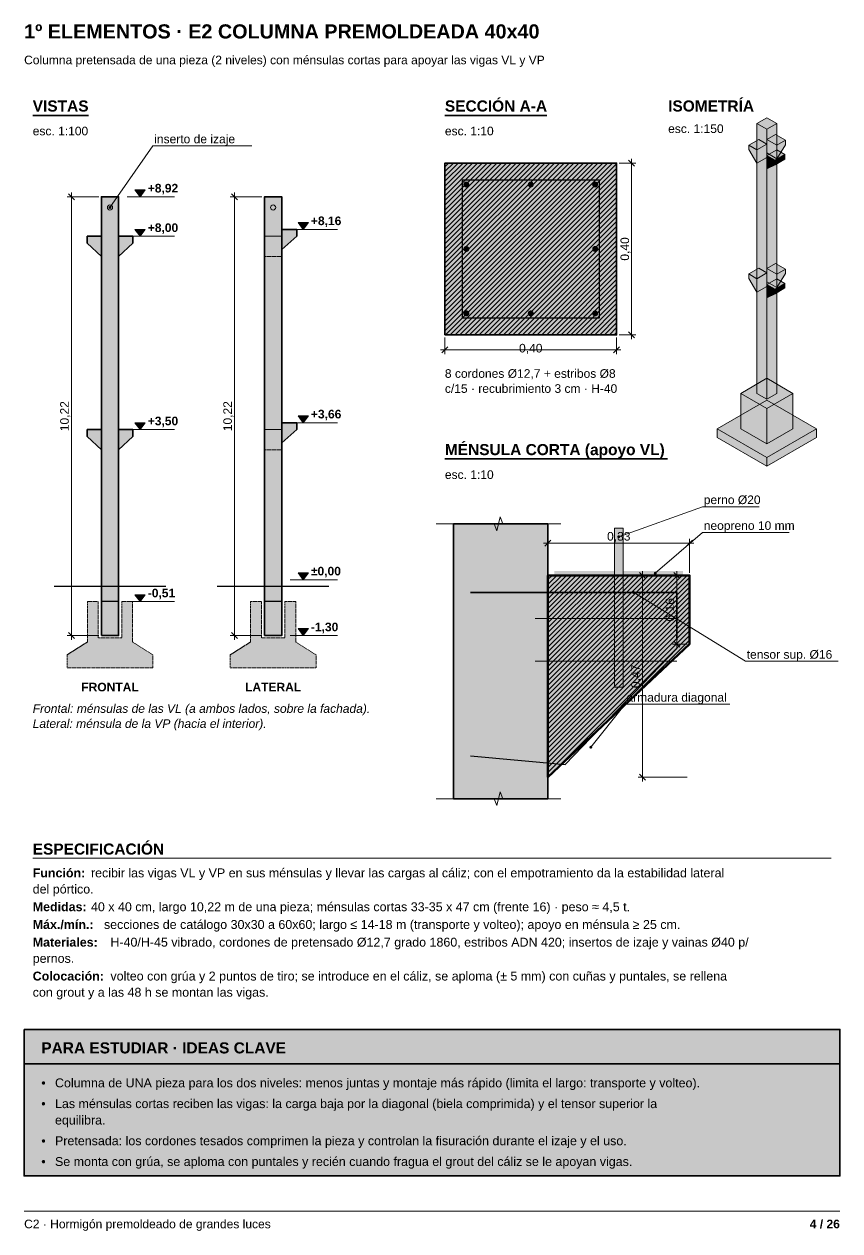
# Model space of a CAD drawing. Header units: millimetres. Extents: x 10 to 6200, y 4 to 286.
# Drawn here: x 730 to 920, y 4.4 to 285.3 of the extents above; entities that cross this region are included whole.
import ezdxf
from ezdxf.enums import TextEntityAlignment as Align

# ---------------------------------------------------------------- set-up
doc = ezdxf.new("R2010")
doc.units = ezdxf.units.MM
doc.linetypes.add('DASHED', pattern=[1.524, 1.27, -0.254])
for name, color, linetype in [('ARMADURAS-RELLENO', 9, 'Continuous'), ('CONTORNOS', 7, 'Continuous'), ('CONTORNOS-RAYADO', 8, 'Continuous'), ('CONTORNOS-RELLENO', 9, 'Continuous'), ('COTAS', 7, 'Continuous'), ('COTAS-RELLENO', 9, 'Continuous'), ('ESTUDIO', 7, 'Continuous'), ('ESTUDIO-RELLENO', 9, 'Continuous'), ('ISO', 7, 'Continuous'), ('ISO-RELLENO', 9, 'Continuous'), ('LINEAS', 7, 'Continuous'), ('MARCO', 7, 'Continuous'), ('REFERENCIAS', 7, 'Continuous'), ('REFERENCIAS-RELLENO', 9, 'Continuous'), ('TEXTOS', 7, 'Continuous')]:
    doc.layers.add(name, color=color, linetype=linetype)
doc.styles.add('ARIAL', font='arial.ttf')
doc.styles.add('ARIAL-CURSIVA', font='ariali.ttf')
doc.styles.add('ARIAL-NEGRITA', font='arialbd.ttf')

msp = doc.modelspace()

# ---------------------------------------------------------------- hatches: boundary and pattern name
at = {"layer": 'ARMADURAS-RELLENO', "true_color": 0x000000}
h = msp.add_hatch(color=18, dxfattribs=at)
h.dxf.hatch_style = 1
edge = h.paths.add_edge_path()
edge.add_arc((833, 248), 0.7, 0, 360)
h = msp.add_hatch(color=18, dxfattribs=at)
h.dxf.hatch_style = 1
edge = h.paths.add_edge_path()
edge.add_arc((848, 248), 0.7, 0, 360)
h = msp.add_hatch(color=18, dxfattribs=at)
h.dxf.hatch_style = 1
edge = h.paths.add_edge_path()
edge.add_arc((863, 248), 0.7, 0, 360)
h = msp.add_hatch(color=18, dxfattribs=at)
h.dxf.hatch_style = 1
edge = h.paths.add_edge_path()
edge.add_arc((833, 233), 0.7, 0, 360)
h = msp.add_hatch(color=18, dxfattribs=at)
h.dxf.hatch_style = 1
edge = h.paths.add_edge_path()
edge.add_arc((863, 233), 0.7, 0, 360)
h = msp.add_hatch(color=18, dxfattribs=at)
h.dxf.hatch_style = 1
edge = h.paths.add_edge_path()
edge.add_arc((833, 218), 0.7, 0, 360)
h = msp.add_hatch(color=18, dxfattribs=at)
h.dxf.hatch_style = 1
edge = h.paths.add_edge_path()
edge.add_arc((848, 218), 0.7, 0, 360)
h = msp.add_hatch(color=18, dxfattribs=at)
h.dxf.hatch_style = 1
edge = h.paths.add_edge_path()
edge.add_arc((863, 218), 0.7, 0, 360)
at = {"layer": 'CONTORNOS-RAYADO'}
h = msp.add_hatch(dxfattribs=at)
h.set_pattern_fill('ANSI31', color=8, scale=0.25)
h.paths.add_polyline_path([(828, 213), (868, 213), (868, 253), (828, 253)])
h = msp.add_hatch(dxfattribs=at)
h.set_pattern_fill('ANSI31', color=8, scale=0.25)
h.paths.add_polyline_path([(852, 157), (885, 157), (885, 141), (852, 110)])
at = {"layer": 'CONTORNOS-RELLENO', "true_color": 0xd3d6d9}
h = msp.add_hatch(color=254, dxfattribs=at)
h.dxf.hatch_style = 1
h.paths.add_polyline_path([(828, 213), (868, 213), (868, 253), (828, 253)])
at = {"layer": 'CONTORNOS-RELLENO', "true_color": 0xeceeef}
h = msp.add_hatch(color=7, dxfattribs=at)
h.dxf.hatch_style = 1
h.paths.add_polyline_path([(748, 143), (752, 143), (752, 245.15), (748, 245.15)])
h = msp.add_hatch(color=7, dxfattribs=at)
h.dxf.hatch_style = 1
h.paths.add_polyline_path([(786, 143), (790, 143), (790, 245.15), (786, 245.15)])
h = msp.add_hatch(color=7, dxfattribs=at)
h.dxf.hatch_style = 1
h.paths.add_polyline_path([(790, 237.55), (793.5, 237.55), (793.5, 235.95), (790, 232.85)])
h = msp.add_hatch(color=7, dxfattribs=at)
h.dxf.hatch_style = 1
h.paths.add_polyline_path([(748, 235.95), (744.7, 235.95), (744.7, 234.35), (748, 231.25)])
h = msp.add_hatch(color=7, dxfattribs=at)
h.dxf.hatch_style = 1
h.paths.add_polyline_path([(752, 235.95), (755.3, 235.95), (755.3, 234.35), (752, 231.25)])
h = msp.add_hatch(color=7, dxfattribs=at)
h.dxf.hatch_style = 1
h.paths.add_polyline_path([(790, 192.55), (793.5, 192.55), (793.5, 190.95), (790, 187.85)])
h = msp.add_hatch(color=7, dxfattribs=at)
h.dxf.hatch_style = 1
h.paths.add_polyline_path([(748, 190.95), (744.7, 190.95), (744.7, 189.35), (748, 186.25)])
h = msp.add_hatch(color=7, dxfattribs=at)
h.dxf.hatch_style = 1
h.paths.add_polyline_path([(752, 190.95), (755.3, 190.95), (755.3, 189.35), (752, 186.25)])
h = msp.add_hatch(color=7, dxfattribs=at)
h.dxf.hatch_style = 1
h.paths.add_polyline_path([(830, 105), (852, 105), (852, 169), (830, 169)])
at = {"layer": 'CONTORNOS-RELLENO', "true_color": 0x3b3b3b}
h = msp.add_hatch(color=250, dxfattribs=at)
h.dxf.hatch_style = 1
h.paths.add_polyline_path([(867.5, 131), (869.5, 131), (869.5, 168), (867.5, 168)])
at = {"layer": 'CONTORNOS-RELLENO', "true_color": 0x111111}
h = msp.add_hatch(color=250, dxfattribs=at)
h.dxf.hatch_style = 1
h.paths.add_polyline_path([(853.5, 157), (883.5, 157), (883.5, 158), (853.5, 158)])
at = {"layer": 'CONTORNOS-RELLENO', "true_color": 0xd3d6d9}
h = msp.add_hatch(color=254, dxfattribs=at)
h.dxf.hatch_style = 1
h.paths.add_polyline_path([(852, 157), (885, 157), (885, 141), (852, 110)])
at = {"layer": 'CONTORNOS-RELLENO', "true_color": 0xf4f1ea}
h = msp.add_hatch(color=7, dxfattribs=at)
h.dxf.hatch_style = 1
h.paths.add_polyline_path([(740, 135.5), (760, 135.5), (760, 138.5), (755.25, 141.5), (755.25, 150.9), (752.75, 150.9), (752.75, 142.5), (747.25, 142.5), (747.25, 150.9), (744.75, 150.9), (744.75, 141.5), (740, 138.5)])
at = {"layer": 'CONTORNOS-RELLENO', "true_color": 0xeceeef}
h = msp.add_hatch(color=7, dxfattribs=at)
h.dxf.hatch_style = 1
h.paths.add_polyline_path([(748, 143), (752, 143), (752, 150.9), (748, 150.9)])
at = {"layer": 'CONTORNOS-RELLENO', "true_color": 0xf4f1ea}
h = msp.add_hatch(color=7, dxfattribs=at)
h.dxf.hatch_style = 1
h.paths.add_polyline_path([(778, 135.5), (798, 135.5), (798, 138.5), (793.25, 141.5), (793.25, 150.9), (790.75, 150.9), (790.75, 142.5), (785.25, 142.5), (785.25, 150.9), (782.75, 150.9), (782.75, 141.5), (778, 138.5)])
at = {"layer": 'CONTORNOS-RELLENO', "true_color": 0xeceeef}
h = msp.add_hatch(color=7, dxfattribs=at)
h.dxf.hatch_style = 1
h.paths.add_polyline_path([(786, 143), (790, 143), (790, 150.9), (786, 150.9)])
at = {"layer": 'COTAS-RELLENO', "true_color": 0x000000}
h = msp.add_hatch(color=18, dxfattribs=at)
h.dxf.hatch_style = 1
h.paths.add_polyline_path([(755.8, 246.75), (758.2, 246.75), (757, 245.15)])
h = msp.add_hatch(color=18, dxfattribs=at)
h.dxf.hatch_style = 1
h.paths.add_polyline_path([(793.8, 239.15), (796.2, 239.15), (795, 237.55)])
h = msp.add_hatch(color=18, dxfattribs=at)
h.dxf.hatch_style = 1
h.paths.add_polyline_path([(755.8, 237.55), (758.2, 237.55), (757, 235.95)])
h = msp.add_hatch(color=18, dxfattribs=at)
h.dxf.hatch_style = 1
h.paths.add_polyline_path([(793.8, 194.15), (796.2, 194.15), (795, 192.55)])
h = msp.add_hatch(color=18, dxfattribs=at)
h.dxf.hatch_style = 1
h.paths.add_polyline_path([(755.8, 192.55), (758.2, 192.55), (757, 190.95)])
h = msp.add_hatch(color=18, dxfattribs=at)
h.dxf.hatch_style = 1
h.paths.add_polyline_path([(793.8, 157.6), (796.2, 157.6), (795, 156)])
h = msp.add_hatch(color=18, dxfattribs=at)
h.dxf.hatch_style = 1
h.paths.add_polyline_path([(755.8, 152.5), (758.2, 152.5), (757, 150.9)])
h = msp.add_hatch(color=18, dxfattribs=at)
h.dxf.hatch_style = 1
h.paths.add_polyline_path([(793.8, 144.6), (796.2, 144.6), (795, 143)])
at = {"layer": 'ESTUDIO-RELLENO', "true_color": 0xfff8dc}
h = msp.add_hatch(color=7, dxfattribs=at)
h.dxf.hatch_style = 1
h.paths.add_polyline_path([(730, 51.31), (920, 51.31), (920, 17.17), (730, 17.17)])
at = {"layer": 'ESTUDIO-RELLENO', "true_color": 0xf3d77a}
h = msp.add_hatch(color=41, dxfattribs=at)
h.dxf.hatch_style = 1
h.paths.add_polyline_path([(730, 51.31), (920, 51.31), (920, 43.31), (730, 43.31)])
at = {"layer": 'ISO-RELLENO', "true_color": 0xb0b5bb}
h = msp.add_hatch(color=253, dxfattribs=at)
h.dxf.hatch_style = 1
h.paths.add_polyline_path([(900.69, 262.22), (903, 260.88), (905.31, 262.22), (903, 263.55)])
at = {"layer": 'ISO-RELLENO', "true_color": 0xa4a9ae}
h = msp.add_hatch(color=253, dxfattribs=at)
h.dxf.hatch_style = 1
h.paths.add_polyline_path([(900.69, 199.38), (903, 198.05), (903, 260.88), (900.69, 262.22)])
at = {"layer": 'ISO-RELLENO', "true_color": 0x797d80}
h = msp.add_hatch(color=8, dxfattribs=at)
h.dxf.hatch_style = 1
h.paths.add_polyline_path([(903, 198.05), (905.31, 199.38), (905.31, 262.22), (903, 260.88)])
at = {"layer": 'ISO-RELLENO', "true_color": 0xb0b5bb}
h = msp.add_hatch(color=253, dxfattribs=at)
h.dxf.hatch_style = 1
h.paths.add_polyline_path([(903, 257.42), (901.09, 258.52), (898.79, 257.18), (900.69, 256.08)])
h = msp.add_hatch(color=253, dxfattribs=at)
h.dxf.hatch_style = 1
h.paths.add_polyline_path([(905.02, 259.65), (903, 258.48), (905.31, 257.15), (907.33, 258.32)])
at = {"layer": 'ISO-RELLENO', "true_color": 0xa4a9ae}
h = msp.add_hatch(color=253, dxfattribs=at)
h.dxf.hatch_style = 1
h.paths.add_polyline_path([(903, 258.48), (903, 255.35), (905.31, 254.02), (905.31, 257.15)])
h = msp.add_hatch(color=253, dxfattribs=at)
h.dxf.hatch_style = 1
h.paths.add_polyline_path([(900.69, 256.08), (898.79, 257.18), (898.79, 256.12), (900.69, 252.95)])
at = {"layer": 'ISO-RELLENO', "true_color": 0x797d80}
h = msp.add_hatch(color=8, dxfattribs=at)
h.dxf.hatch_style = 1
h.paths.add_polyline_path([(903, 254.28), (903, 257.42), (900.69, 256.08), (900.69, 252.95)])
at = {"layer": 'ISO-RELLENO', "true_color": 0xb0b5bb}
h = msp.add_hatch(color=253, dxfattribs=at)
h.dxf.hatch_style = 1
h.paths.add_polyline_path([(907.21, 254.98), (905.31, 256.08), (903, 254.75), (904.91, 253.65)])
at = {"layer": 'ISO-RELLENO', "true_color": 0x797d80}
h = msp.add_hatch(color=8, dxfattribs=at)
h.dxf.hatch_style = 1
h.paths.add_polyline_path([(905.31, 254.02), (907.33, 257.25), (907.33, 258.32), (905.31, 257.15)])
at = {"layer": 'ISO-RELLENO', "true_color": 0xa4a9ae}
h = msp.add_hatch(color=253, dxfattribs=at)
h.dxf.hatch_style = 1
h.paths.add_polyline_path([(903, 251.62), (904.91, 252.58), (904.91, 253.65), (903, 254.75)])
at = {"layer": 'ISO-RELLENO', "true_color": 0x797d80}
h = msp.add_hatch(color=8, dxfattribs=at)
h.dxf.hatch_style = 1
h.paths.add_polyline_path([(907.21, 253.92), (907.21, 254.98), (904.91, 253.65), (904.91, 252.58)])
at = {"layer": 'ISO-RELLENO', "true_color": 0xb0b5bb}
h = msp.add_hatch(color=253, dxfattribs=at)
h.dxf.hatch_style = 1
h.paths.add_polyline_path([(903, 227.42), (901.09, 228.52), (898.79, 227.18), (900.69, 226.08)])
h = msp.add_hatch(color=253, dxfattribs=at)
h.dxf.hatch_style = 1
h.paths.add_polyline_path([(905.02, 229.65), (903, 228.48), (905.31, 227.15), (907.33, 228.32)])
at = {"layer": 'ISO-RELLENO', "true_color": 0xa4a9ae}
h = msp.add_hatch(color=253, dxfattribs=at)
h.dxf.hatch_style = 1
h.paths.add_polyline_path([(903, 228.48), (903, 225.35), (905.31, 224.02), (905.31, 227.15)])
at = {"layer": 'ISO-RELLENO', "true_color": 0x797d80}
h = msp.add_hatch(color=8, dxfattribs=at)
h.dxf.hatch_style = 1
h.paths.add_polyline_path([(905.31, 224.02), (907.33, 227.25), (907.33, 228.32), (905.31, 227.15)])
at = {"layer": 'ISO-RELLENO', "true_color": 0xa4a9ae}
h = msp.add_hatch(color=253, dxfattribs=at)
h.dxf.hatch_style = 1
h.paths.add_polyline_path([(900.69, 226.08), (898.79, 227.18), (898.79, 226.12), (900.69, 222.95)])
at = {"layer": 'ISO-RELLENO', "true_color": 0x797d80}
h = msp.add_hatch(color=8, dxfattribs=at)
h.dxf.hatch_style = 1
h.paths.add_polyline_path([(903, 224.28), (903, 227.42), (900.69, 226.08), (900.69, 222.95)])
at = {"layer": 'ISO-RELLENO', "true_color": 0xb0b5bb}
h = msp.add_hatch(color=253, dxfattribs=at)
h.dxf.hatch_style = 1
h.paths.add_polyline_path([(907.21, 224.98), (905.31, 226.08), (903, 224.75), (904.91, 223.65)])
at = {"layer": 'ISO-RELLENO', "true_color": 0x797d80}
h = msp.add_hatch(color=8, dxfattribs=at)
h.dxf.hatch_style = 1
h.paths.add_polyline_path([(907.21, 223.92), (907.21, 224.98), (904.91, 223.65), (904.91, 222.58)])
at = {"layer": 'ISO-RELLENO', "true_color": 0xa4a9ae}
h = msp.add_hatch(color=253, dxfattribs=at)
h.dxf.hatch_style = 1
h.paths.add_polyline_path([(903, 221.62), (904.91, 222.58), (904.91, 223.65), (903, 224.75)])
at = {"layer": 'ISO-RELLENO', "true_color": 0xc2baaa}
h = msp.add_hatch(color=9, dxfattribs=at)
h.dxf.hatch_style = 1
h.paths.add_polyline_path([(896.94, 199.38), (903, 195.88), (909.06, 199.38), (903, 202.88)])
h = msp.add_hatch(color=9, dxfattribs=at)
h.dxf.hatch_style = 1
h.paths.add_polyline_path([(891.45, 191.12), (903, 184.45), (914.55, 191.12), (903, 197.78)])
at = {"layer": 'ISO-RELLENO', "true_color": 0xb5ae9e}
h = msp.add_hatch(color=253, dxfattribs=at)
h.dxf.hatch_style = 1
h.paths.add_polyline_path([(896.94, 191.12), (903, 187.62), (903, 195.88), (896.94, 199.38)])
at = {"layer": 'ISO-RELLENO', "true_color": 0x858075}
h = msp.add_hatch(color=8, dxfattribs=at)
h.dxf.hatch_style = 1
h.paths.add_polyline_path([(903, 187.62), (909.06, 191.12), (909.06, 199.38), (903, 195.88)])
at = {"layer": 'ISO-RELLENO', "true_color": 0xb5ae9e}
h = msp.add_hatch(color=253, dxfattribs=at)
h.dxf.hatch_style = 1
h.paths.add_polyline_path([(891.45, 189.12), (903, 182.45), (903, 184.45), (891.45, 191.12)])
at = {"layer": 'ISO-RELLENO', "true_color": 0x858075}
h = msp.add_hatch(color=8, dxfattribs=at)
h.dxf.hatch_style = 1
h.paths.add_polyline_path([(903, 182.45), (914.55, 189.12), (914.55, 191.12), (903, 184.45)])
at = {"layer": 'REFERENCIAS-RELLENO', "true_color": 0x000000}
h = msp.add_hatch(color=18, dxfattribs=at)
h.dxf.hatch_style = 1
edge = h.paths.add_edge_path()
edge.add_arc((750, 242.65), 0.35, 0, 360)
h = msp.add_hatch(color=18, dxfattribs=at)
h.dxf.hatch_style = 1
edge = h.paths.add_edge_path()
edge.add_arc((868.5, 166), 0.35, 0, 360)
h = msp.add_hatch(color=18, dxfattribs=at)
h.dxf.hatch_style = 1
edge = h.paths.add_edge_path()
edge.add_arc((877, 157.5), 0.35, 0, 360)
h = msp.add_hatch(color=18, dxfattribs=at)
h.dxf.hatch_style = 1
edge = h.paths.add_edge_path()
edge.add_arc((872, 153), 0.35, 0, 360)
h = msp.add_hatch(color=18, dxfattribs=at)
h.dxf.hatch_style = 1
edge = h.paths.add_edge_path()
edge.add_arc((862, 117), 0.35, 0, 360)

# ---------------------------------------------------------------- linework, layer by layer
at = {"layer": 'CONTORNOS', "lineweight": 35}
for points in [[(828, 213), (868, 213), (868, 253), (828, 253)], [(748, 143), (752, 143), (752, 245.15), (748, 245.15)], [(786, 143), (790, 143), (790, 245.15), (786, 245.15)], [(790, 237.55), (793.5, 237.55), (793.5, 235.95), (790, 232.85)], [(748, 235.95), (744.7, 235.95), (744.7, 234.35), (748, 231.25)], [(752, 235.95), (755.3, 235.95), (755.3, 234.35), (752, 231.25)], [(790, 192.55), (793.5, 192.55), (793.5, 190.95), (790, 187.85)], [(748, 190.95), (744.7, 190.95), (744.7, 189.35), (748, 186.25)], [(752, 190.95), (755.3, 190.95), (755.3, 189.35), (752, 186.25)], [(830, 105), (852, 105), (852, 169), (830, 169)]]:
    msp.add_lwpolyline(points, close=True, dxfattribs=at)
at = {"layer": 'CONTORNOS', "color": 26, "lineweight": 25, "true_color": 0x7a1f1f}
msp.add_lwpolyline([(832, 217), (864, 217), (864, 249), (832, 249)], close=True, dxfattribs=at)
at = {"layer": 'CONTORNOS', "lineweight": 9}
msp.add_lwpolyline([(867.5, 131), (869.5, 131), (869.5, 168), (867.5, 168)], close=True, dxfattribs=at)
at = {"layer": 'CONTORNOS', "lineweight": 50}
msp.add_lwpolyline([(852, 157), (885, 157), (885, 141), (852, 110)], close=True, dxfattribs=at)
at = {"layer": 'CONTORNOS', "linetype": 'DASHED', "lineweight": 13, "ltscale": 0.15}
for points in [[(740, 135.5), (760, 135.5), (760, 138.5), (755.25, 141.5), (755.25, 150.9), (752.75, 150.9), (752.75, 142.5), (747.25, 142.5), (747.25, 150.9), (744.75, 150.9), (744.75, 141.5), (740, 138.5)], [(778, 135.5), (798, 135.5), (798, 138.5), (793.25, 141.5), (793.25, 150.9), (790.75, 150.9), (790.75, 142.5), (785.25, 142.5), (785.25, 150.9), (782.75, 150.9), (782.75, 141.5), (778, 138.5)]]:
    msp.add_lwpolyline(points, close=True, dxfattribs=at)
at = {"layer": 'CONTORNOS', "lineweight": 25}
for points in [[(748, 143), (752, 143), (752, 150.9), (748, 150.9)], [(786, 143), (790, 143), (790, 150.9), (786, 150.9)]]:
    msp.add_lwpolyline(points, close=True, dxfattribs=at)
at = {"layer": 'COTAS', "lineweight": 9}
for points in [[(868.6, 253), (872.5, 253)], [(747.4, 245.15), (740, 245.15)], [(785.4, 245.15), (778, 245.15)], [(828, 212.4), (828, 208.5)], [(868, 212.4), (868, 208.5)], [(868.6, 213), (872.5, 213)], [(852, 157.6), (852, 165.5)], [(885, 157.6), (885, 165.5)], [(884.4, 157), (873, 157)], [(884.4, 157), (881, 157)], [(747.4, 143), (740, 143)], [(785.4, 143), (778, 143)], [(884.4, 141), (881, 141)], [(884.4, 110), (873, 110)]]:
    msp.add_lwpolyline(points, dxfattribs=at)
at = {"layer": 'COTAS', "lineweight": 35}
for points in [[(872.2, 252.3), (870.8, 253.7)], [(741.7, 244.45), (740.3, 245.85)], [(779.7, 244.45), (778.3, 245.85)], [(872.2, 212.3), (870.8, 213.7)], [(827.3, 208.8), (828.7, 210.2)], [(867.3, 208.8), (868.7, 210.2)], [(851.3, 163.8), (852.7, 165.2)], [(884.3, 163.8), (885.7, 165.2)], [(873.3, 157.7), (874.7, 156.3)], [(881.3, 157.7), (882.7, 156.3)], [(741.7, 142.3), (740.3, 143.7)], [(779.7, 142.3), (778.3, 143.7)], [(881.3, 141.7), (882.7, 140.3)], [(873.3, 110.7), (874.7, 109.3)]]:
    msp.add_lwpolyline(points, dxfattribs=at)
at = {"layer": 'COTAS', "lineweight": 13}
for points in [[(871.5, 212), (871.5, 254)], [(741, 142), (741, 246.15)], [(754, 245.15), (765, 245.15)], [(779, 142), (779, 246.15)], [(792, 237.55), (803, 237.55)], [(754, 235.95), (765, 235.95)], [(827, 209.5), (869, 209.5)], [(792, 192.55), (803, 192.55)], [(754, 190.95), (765, 190.95)], [(851, 164.5), (886, 164.5)], [(874, 158), (874, 109)], [(882, 158), (882, 140)], [(792, 156), (803, 156)], [(754, 150.9), (765, 150.9)], [(792, 143), (803, 143)]]:
    msp.add_lwpolyline(points, dxfattribs=at)
at = {"layer": 'COTAS', "lineweight": 9}
for points in [[(755.8, 246.75), (758.2, 246.75), (757, 245.15)], [(793.8, 239.15), (796.2, 239.15), (795, 237.55)], [(755.8, 237.55), (758.2, 237.55), (757, 235.95)], [(793.8, 194.15), (796.2, 194.15), (795, 192.55)], [(755.8, 192.55), (758.2, 192.55), (757, 190.95)], [(793.8, 157.6), (796.2, 157.6), (795, 156)], [(755.8, 152.5), (758.2, 152.5), (757, 150.9)], [(793.8, 144.6), (796.2, 144.6), (795, 143)]]:
    msp.add_lwpolyline(points, close=True, dxfattribs=at)
at = {"layer": 'ESTUDIO', "color": 42, "lineweight": 35, "true_color": 0xc9a227}
for points in [[(730, 51.31), (920, 51.31), (920, 17.17), (730, 17.17)], [(730, 51.31), (920, 51.31), (920, 43.31), (730, 43.31)]]:
    msp.add_lwpolyline(points, close=True, dxfattribs=at)
at = {"layer": 'ISO', "lineweight": 13}
for points in [[(900.69, 262.22), (903, 260.88), (905.31, 262.22), (903, 263.55)], [(900.69, 199.38), (903, 198.05), (903, 260.88), (900.69, 262.22)], [(903, 198.05), (905.31, 199.38), (905.31, 262.22), (903, 260.88)], [(903, 257.42), (901.09, 258.52), (898.79, 257.18), (900.69, 256.08)], [(905.02, 259.65), (903, 258.48), (905.31, 257.15), (907.33, 258.32)], [(903, 258.48), (903, 255.35), (905.31, 254.02), (905.31, 257.15)], [(900.69, 256.08), (898.79, 257.18), (898.79, 256.12), (900.69, 252.95)], [(903, 254.28), (903, 257.42), (900.69, 256.08), (900.69, 252.95)], [(907.21, 254.98), (905.31, 256.08), (903, 254.75), (904.91, 253.65)], [(905.31, 254.02), (907.33, 257.25), (907.33, 258.32), (905.31, 257.15)], [(903, 251.62), (904.91, 252.58), (904.91, 253.65), (903, 254.75)], [(907.21, 253.92), (907.21, 254.98), (904.91, 253.65), (904.91, 252.58)], [(903, 227.42), (901.09, 228.52), (898.79, 227.18), (900.69, 226.08)], [(905.02, 229.65), (903, 228.48), (905.31, 227.15), (907.33, 228.32)], [(903, 228.48), (903, 225.35), (905.31, 224.02), (905.31, 227.15)], [(905.31, 224.02), (907.33, 227.25), (907.33, 228.32), (905.31, 227.15)], [(900.69, 226.08), (898.79, 227.18), (898.79, 226.12), (900.69, 222.95)], [(903, 224.28), (903, 227.42), (900.69, 226.08), (900.69, 222.95)], [(907.21, 224.98), (905.31, 226.08), (903, 224.75), (904.91, 223.65)], [(907.21, 223.92), (907.21, 224.98), (904.91, 223.65), (904.91, 222.58)], [(903, 221.62), (904.91, 222.58), (904.91, 223.65), (903, 224.75)]]:
    msp.add_lwpolyline(points, close=True, dxfattribs=at)
at = {"layer": 'ISO', "lineweight": 9}
for points in [[(896.94, 199.38), (903, 195.88), (909.06, 199.38), (903, 202.88)], [(891.45, 191.12), (903, 184.45), (914.55, 191.12), (903, 197.78)], [(896.94, 191.12), (903, 187.62), (903, 195.88), (896.94, 199.38)], [(903, 187.62), (909.06, 191.12), (909.06, 199.38), (903, 195.88)], [(891.45, 189.12), (903, 182.45), (903, 184.45), (891.45, 191.12)], [(903, 182.45), (914.55, 189.12), (914.55, 191.12), (903, 184.45)]]:
    msp.add_lwpolyline(points, close=True, dxfattribs=at)
at = {"layer": 'LINEAS', "lineweight": 35}
for points in [[(732, 264.1), (744.96, 264.1)], [(828, 264.1), (851.76, 264.1)], [(828, 184.1), (879.84, 184.1)]]:
    msp.add_lwpolyline(points, dxfattribs=at)
at = {"layer": 'LINEAS', "lineweight": 13}
for points in [[(786, 235.95), (790, 235.95)], [(786, 190.95), (790, 190.95)], [(826, 169), (839.5, 169), (840.1, 167.4), (840.9, 170.6), (841.5, 169), (855, 169)], [(826, 105), (839.5, 105), (840.1, 103.4), (840.9, 106.6), (841.5, 105), (855, 105)]]:
    msp.add_lwpolyline(points, dxfattribs=at)
at = {"layer": 'LINEAS', "linetype": 'DASHED', "lineweight": 9, "ltscale": 0.15}
for points in [[(786, 231.25), (790, 231.25)], [(786, 186.25), (790, 186.25)]]:
    msp.add_lwpolyline(points, dxfattribs=at)
at = {"layer": 'LINEAS', "lineweight": 25}
for points in [[(737, 154.5), (763, 154.5)], [(775, 154.5), (801, 154.5)]]:
    msp.add_lwpolyline(points, dxfattribs=at)
at = {"layer": 'LINEAS', "color": 26, "lineweight": 35, "true_color": 0x7a1f1f}
msp.add_lwpolyline([(834, 153), (882, 153), (882, 142)], dxfattribs=at)
at = {"layer": 'LINEAS', "color": 26, "lineweight": 13, "true_color": 0x7a1f1f}
for points in [[(849, 147), (882, 147)], [(849, 137), (882, 137)]]:
    msp.add_lwpolyline(points, dxfattribs=at)
at = {"layer": 'LINEAS', "color": 26, "lineweight": 25, "true_color": 0x7a1f1f}
msp.add_lwpolyline([(834, 115), (856, 113), (882, 140)], dxfattribs=at)
at = {"layer": 'LINEAS', "lineweight": 18}
msp.add_lwpolyline([(732, 91.2), (918, 91.2)], dxfattribs=at)
at = {"layer": 'LINEAS', "lineweight": 13}
for centre in [(750, 242.65), (788, 242.65)]:
    msp.add_circle(centre, 0.6, dxfattribs=at)
at = {"layer": 'MARCO', "color": 253, "lineweight": 13, "true_color": 0x999999}
msp.add_lwpolyline([(730, 9), (920, 9)], dxfattribs=at)
at = {"layer": 'REFERENCIAS', "lineweight": 13}
for points in [[(750, 242.65), (760, 257)], [(760, 257), (783, 257)], [(868.5, 166), (888, 173)], [(888, 173), (901.2, 173)], [(877, 157.5), (888, 167)], [(888, 167), (908.2, 167)], [(872, 153), (898, 137)], [(898, 137), (919.6, 137)], [(862, 117), (870, 127)], [(870, 127), (894.4, 127)]]:
    msp.add_lwpolyline(points, dxfattribs=at)

# ---------------------------------------------------------------- texts
at = {"layer": 'COTAS', "style": 'ARIAL-NEGRITA'}
for s, p in [('+8,92', (758.8, 246.15)), ('+8,00', (758.8, 236.95)), ('+8,16', (796.8, 238.55)), ('+3,50', (758.8, 191.95)), ('+3,66', (796.8, 193.55)), ('±0,00', (796.8, 157)), ('-0,51', (758.8, 151.9)), ('-1,30', (796.8, 144))]:
    msp.add_text(s, height=2.005, dxfattribs=at).set_placement(p)
at = {"layer": 'COTAS', "style": 'ARIAL'}
for s, p in [('0,40', (870.9, 233)), ('10,22', (740.4, 194.07)), ('10,22', (778.4, 194.07)), ('0,16', (881.4, 149)), ('0,47', (873.4, 133.5))]:
    msp.add_text(s, height=2.005, rotation=90, dxfattribs=at).set_placement(p, align=Align.CENTER)
for s, p in [('0,40', (848, 208.9)), ('0,33', (868.5, 165.1))]:
    msp.add_text(s, height=2.005, dxfattribs=at).set_placement(p, align=Align.CENTER)
at = {"layer": 'ESTUDIO'}
for s, height, style, p in [('PARA ESTUDIAR · IDEAS CLAVE', 2.5776, 'ARIAL-NEGRITA', (734, 45.71)), ('Columna de UNA pieza para los dos niveles: menos juntas y montaje más rápido (limita el largo: transporte y volteo).', 2.0764, 'ARIAL', (737.19, 37.81)), ('•', 2.08, 'ARIAL', (734, 37.81)), ('•', 2.08, 'ARIAL', (734, 32.98)), ('Las ménsulas cortas reciben las vigas: la carga baja por la diagonal (biela comprimida) y el tensor superior la', 2.0764, 'ARIAL', (737.19, 32.98)), ('equilibra.', 2.076, 'ARIAL', (737.19, 29.15)), ('•', 2.08, 'ARIAL', (734, 24.33)), ('Pretensada: los cordones tesados comprimen la pieza y controlan la fisuración durante el izaje y el uso.', 2.0764, 'ARIAL', (737.19, 24.33)), ('•', 2.08, 'ARIAL', (734, 19.5)), ('Se monta con grúa, se aploma con puntales y recién cuando fragua el grout del cáliz se le apoyan vigas.', 2.0764, 'ARIAL', (737.19, 19.5))]:
    msp.add_text(s, height=height, dxfattribs=dict(at, style=style)).set_placement(p)
at = {"layer": 'MARCO', "color": 251, "true_color": 0x666666, "style": 'ARIAL'}
msp.add_text('C2 · Hormigón premoldeado de grandes luces', height=2.0048, dxfattribs=at).set_placement((730, 5))
at = {"layer": 'MARCO', "color": 250, "true_color": 0x444444, "style": 'ARIAL-NEGRITA'}
msp.add_text('4 / 26', height=2.005, dxfattribs=at).set_placement((920, 5), align=Align.RIGHT)
at = {"layer": 'TEXTOS'}
for s, height, style, p in [('1º ELEMENTOS · E2 COLUMNA PREMOLDEADA 40x40', 3.2936, 'ARIAL-NEGRITA', (730, 282)), ('VISTAS', 2.578, 'ARIAL-NEGRITA', (732, 265)), ('SECCIÓN A-A', 2.5776, 'ARIAL-NEGRITA', (828, 265)), ('ISOMETRÍA', 2.578, 'ARIAL-NEGRITA', (880, 265)), ('esc. 1:150', 2.005, 'ARIAL', (880, 260)), ('inserto de izaje', 2.0048, 'ARIAL', (760.3, 257.6)), ('8 cordones Ø12,7 + estribos Ø8', 2.0048, 'ARIAL', (828, 203)), ('c/15 · recubrimiento 3 cm · H-40', 2.0048, 'ARIAL', (828, 199.5)), ('MÉNSULA CORTA (apoyo VL)', 2.5776, 'ARIAL-NEGRITA', (828, 185)), ('perno Ø20', 2.005, 'ARIAL', (888.3, 173.6)), ('neopreno 10 mm', 2.0048, 'ARIAL', (888.3, 167.6)), ('tensor sup. Ø16', 2.0048, 'ARIAL', (898.3, 137.6)), ('armadura diagonal', 2.0048, 'ARIAL', (870.3, 127.6)), ('Frontal: ménsulas de las VL (a ambos lados, sobre la fachada).', 2.0048, 'ARIAL-CURSIVA', (732, 125)), ('Lateral: ménsula de la VP (hacia el interior).', 2.0048, 'ARIAL-CURSIVA', (732, 121.5)), ('ESPECIFICACIÓN', 2.5776, 'ARIAL-NEGRITA', (732, 92)), ('Función:', 2.076, 'ARIAL-NEGRITA', (732, 86.7)), ('recibir las vigas VL y VP en sus ménsulas y llevar las cargas al cáliz; con el empotramiento da la estabilidad lateral', 2.0764, 'ARIAL', (745.57, 86.7)), ('del pórtico.', 2.0764, 'ARIAL', (732, 82.93)), ('Medidas:', 2.076, 'ARIAL-NEGRITA', (732, 78.81)), ('40 x 40 cm, largo 10,22 m de una pieza; ménsulas cortas 33-35 x 47 cm (frente 16) · peso ≈ 4,5 t.', 2.0764, 'ARIAL', (745.57, 78.81)), ('Máx./mín.:', 2.076, 'ARIAL-NEGRITA', (732, 74.69)), ('secciones de catálogo 30x30 a 60x60; largo ≤ 14-18 m (transporte y volteo); apoyo en ménsula ≥ 25 cm.', 2.0764, 'ARIAL', (748.59, 74.69)), ('Materiales:', 2.0764, 'ARIAL-NEGRITA', (732, 70.57)), ('H-40/H-45 vibrado, cordones de pretensado Ø12,7 grado 1860, estribos ADN 420; insertos de izaje y vainas Ø40 p/', 2.0764, 'ARIAL', (750.1, 70.57)), ('pernos.', 2.076, 'ARIAL', (732, 66.8)), ('Colocación:', 2.0764, 'ARIAL-NEGRITA', (732, 62.68)), ('volteo con grúa y 2 puntos de tiro; se introduce en el cáliz, se aploma (± 5 mm) con cuñas y puntales, se rellena', 2.0764, 'ARIAL', (750.1, 62.68)), ('con grout y a las 48 h se montan las vigas.', 2.0764, 'ARIAL', (732, 58.91))]:
    msp.add_text(s, height=height, dxfattribs=dict(at, style=style)).set_placement(p)
at = {"layer": 'TEXTOS', "color": 250, "true_color": 0x333333, "style": 'ARIAL'}
msp.add_text('Columna pretensada de una pieza (2 niveles) con ménsulas cortas para apoyar las vigas VL y VP', height=2.0048, dxfattribs=at).set_placement((730, 276))
at = {"layer": 'TEXTOS', "color": 250, "true_color": 0x222222, "style": 'ARIAL'}
for s, p in [('esc. 1:100', (732, 259.46)), ('esc. 1:10', (828, 259.46)), ('esc. 1:10', (828, 179.46))]:
    msp.add_text(s, height=2.005, dxfattribs=at).set_placement(p)
at = {"layer": 'TEXTOS', "style": 'ARIAL-NEGRITA'}
for s, p in [('FRONTAL', (750, 130)), ('LATERAL', (788, 130))]:
    msp.add_text(s, height=2.005, dxfattribs=at).set_placement(p, align=Align.CENTER)

doc.saveas('drawing.dxf')
